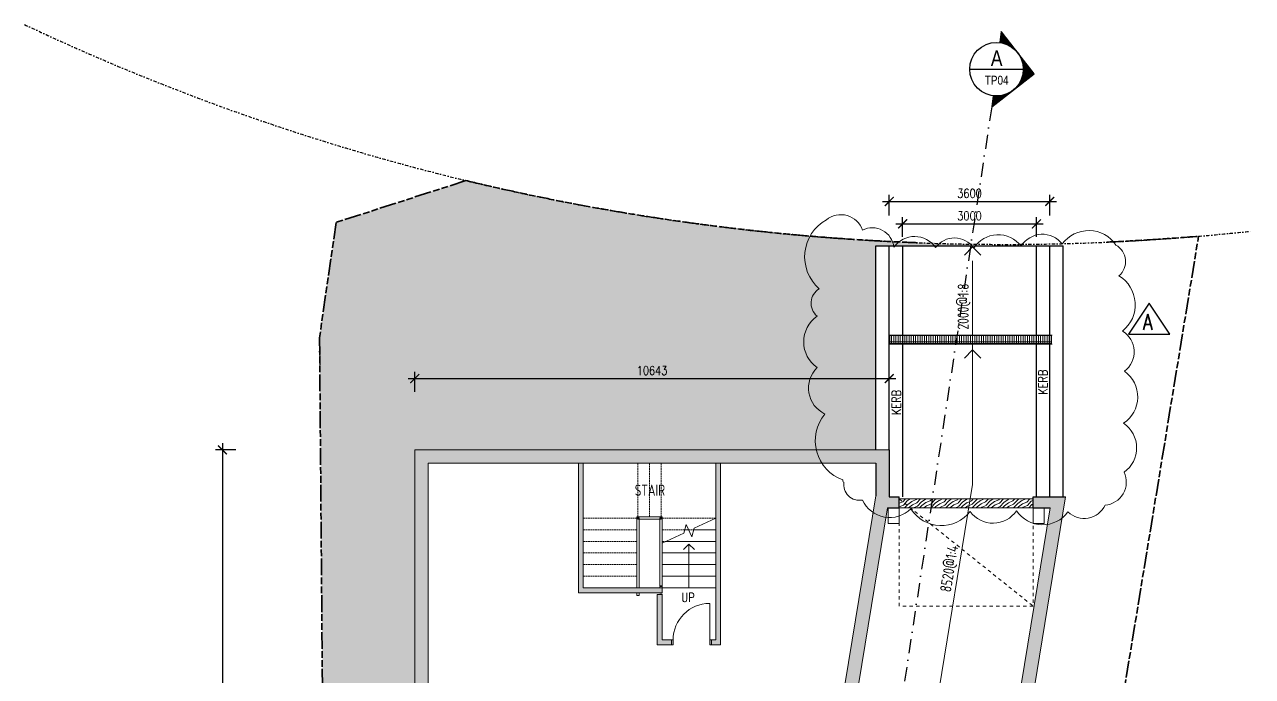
# Model space of a CAD drawing. Header units: millimetres. Extents: x -39027 to 364494, y -35256 to 94895.
# Drawn here: x 162797 to 190337, y 2114 to 16723 of the extents above; entities that cross this region are included whole.
import ezdxf
from ezdxf.enums import TextEntityAlignment as Align

# ---------------------------------------------------------------- set-up
doc = ezdxf.new("R2010")
doc.units = ezdxf.units.MM
doc.header["$LTSCALE"] = 25
doc.header["$PDMODE"] = 3
for name, pattern in [('BG_Dash 1_5mm', [2.1, 1.5, -0.6]), ('BG_Dash 3mm', [6, 3, -3]), ('BG_Dash Dot 3mm', [7, 3, -2, 0, -2]), ('BG_Double Dash', [33, 15, -2, 6, -2, 6, -2]), ('DASHDOT', [25.4, 12.7, -6.35, 0, -6.35])]:
    doc.linetypes.add(name, pattern=pattern)
for name, color, linetype, lineweight in [('A-ANNO-NOTE', 131, 'Continuous', 25), ('A-AREA-IDEN', 2, 'Continuous', 5), ('A-DETL', 90, 'Continuous', 9), ('A-DETL-GENF', 92, 'Continuous', 5), ('A-DOOR', 3, 'Continuous', 5), ('A-DOOR-FRAM', 3, 'Continuous', 5), ('A-FLOR', 1, 'Continuous', 5), ('A-GENM', 13, 'Continuous', 5), ('A-GLAZ-CWMG', 3, 'Continuous', 5), ('C-PROP-LINE', 91, 'BG_Dash Dot 3mm', 25), ('G-ANNO-TEXT', 231, 'Continuous', 5), ('P-SANR-FIXT', 6, 'Continuous', 5), ('REVISION CLOUD', 132, 'Continuous', 5), ('S-STRS', 7, 'Continuous', 9), ('S-STRS-ANNO', 31, 'Continuous', 5), ('S-STRS-MBND', 31, 'BG_Dash 1_5mm', 5)]:
    doc.layers.add(name, color=color, linetype=linetype, lineweight=lineweight)
for name, color, linetype in [('dla-txt-d-25', 3, 'Continuous'), ('dla-txt-n-35', 2, 'Continuous'), ('Hatch-35', 2, 'Continuous'), ('Land-18', 251, 'Continuous'), ('Symbol-5', 1, 'Continuous'), ('Wall-25', 130, 'Continuous'), ('Wall-35', 2, 'Continuous')]:
    doc.layers.add(name, color=color, linetype=linetype)
doc.styles.add('DLA-NOTES', font='romans.shx', dxfattribs={"width": 0.8})
doc.styles.add('DLA-TITLE', font='helv.shx', dxfattribs={"width": 0.7, "height": 500})
doc.styles.add('ISOCPEUR_1', font='isocpeur.ttf', dxfattribs={"width": 0.75, "height": 700})
doc.dimstyles.new('DLA100', dxfattribs={"dimscale": 100, "dimtxt": 2, "dimasz": 2, "dimexe": 1.5, "dimexo": 2, "dimgap": 0.8, "dimtad": 1, "dimdec": 0, "dimdsep": 46, "dimtxsty": 'DLA-NOTES', "dimblk1": 'ARCHTICK', "dimblk2": 'ARCHTICK', "dimsah": 1, "dimcen": 2, "dimdle": 1.5, "dimclrd": 256, "dimclre": 256, "dimclrt": 7, "dimaunit": 1, "dimadec": 0, "dimazin": 0, "dimtfac": 1, "dimtdec": 0, "dimtmove": 2, "dimatfit": 3, "dimldrblk": 'ARCHTICK', "dimfxl": 1, "dimtolj": 1, "dimtzin": 0, "dimarcsym": 0})

# ---------------------------------------------------------------- blocks, each defined once
blk = doc.blocks.new('DOOR_HINGED_INT_single - Flush 2040 x 820_White_-2624575-PROPOSED BASEMENT FLOOR PLAN')
at = {"layer": 'A-DOOR'}
h = blk.add_hatch(color=256, dxfattribs=at)
h.paths.add_polyline_path([(455, -55), (455, 55), (415, 55), (415, -55)], flags=0)
h.paths.add_polyline_path([(-445, -55), (-405, -55), (-405, 55), (-445, 55)], flags=0)
at = {"layer": 'A-DETL-GENF'}
blk.add_line((415, 55), (415, 875), dxfattribs=at)
blk.add_arc((415, 55), 820, 90, 180, dxfattribs=at)
at = {"layer": 'A-DOOR-FRAM'}
for p, q in [((-445, -55), (-445, 55)), ((-445, 55), (-405, 55)), ((-405, 55), (-405, -55)), ((415, -55), (415, 55)), ((415, 55), (455, 55)), ((455, 55), (455, -55)), ((-405, -55), (-445, -55)), ((455, -55), (415, -55))]:
    blk.add_line(p, q, dxfattribs=at)
blk = doc.blocks.new('Rectangular Mullion - 50d x 5w-2636974-PROPOSED BASEMENT FLOOR PLAN')
at = {"layer": 'A-GLAZ-CWMG'}
for p, q in [((6787, 5529), (6787, 5621)), ((6837, 5529), (6837, 5621))]:
    blk.add_line(p, q, dxfattribs=at)
blk = doc.blocks.new('Rectangular Mullion - 50d x 5w-2636975-PROPOSED BASEMENT FLOOR PLAN')
at = {"layer": 'A-GLAZ-CWMG'}
for p, q in [((6787, 5434), (6787, 5529)), ((6837, 5434), (6837, 5529))]:
    blk.add_line(p, q, dxfattribs=at)
blk = doc.blocks.new('Rectangular Mullion - 50d x 5w-2635375-PROPOSED BASEMENT FLOOR PLAN')
at = {"layer": 'A-GLAZ-CWMG', "lineweight": 13}
for p, q in [((-5, 25), (0, 25)), ((-5, -25), (-5, 25)), ((0, 25), (0, -25)), ((0, -25), (-5, -25))]:
    blk.add_line(p, q, dxfattribs=at)
blk = doc.blocks.new('Rectangular Mullion - 50d x 5w-2635376-PROPOSED BASEMENT FLOOR PLAN')
at = {"layer": 'A-GLAZ-CWMG', "lineweight": 13}
for p, q in [((0, 25), (-5, 25)), ((-5, 25), (-5, -25)), ((0, -25), (0, 25)), ((-5, -25), (0, -25))]:
    blk.add_line(p, q, dxfattribs=at)
blk = doc.blocks.new('Rectangular Mullion - 50d x 5w-2637010-PROPOSED BASEMENT FLOOR PLAN')
at = {"layer": 'A-GLAZ-CWMG'}
for p, q in [((6787, 4101), (6787, 4193)), ((6837, 4101), (6837, 4193)), ((6837, 4101), (6787, 4101))]:
    blk.add_line(p, q, dxfattribs=at)
blk = doc.blocks.new('Rectangular Mullion - 50d x 5w-2635931-PROPOSED BASEMENT FLOOR PLAN')
at = {"layer": 'A-GLAZ-CWMG'}
for p, q in [((6268, 3951), (6268, 3891)), ((6318, 3951), (6318, 3891))]:
    blk.add_line(p, q, dxfattribs=at)
blk = doc.blocks.new('Rectangular Mullion - 50d x 5w-2635932-PROPOSED BASEMENT FLOOR PLAN')
at = {"layer": 'A-GLAZ-CWMG'}
for p, q in [((6268, 4080), (6268, 4061)), ((6318, 4080), (6318, 4061))]:
    blk.add_line(p, q, dxfattribs=at)
blk = doc.blocks.new('Rectangular Mullion - 50d x 5w-V2-PROPOSED BASEMENT FLOOR PLAN')
at = {"layer": 'A-GLAZ-CWMG'}
for p, q in [((6268, 4176), (6268, 4080)), ((6318, 4176), (6318, 4080))]:
    blk.add_line(p, q, dxfattribs=at)
blk = doc.blocks.new('Rectangular Mullion - 50d x 5w-2635935-PROPOSED BASEMENT FLOOR PLAN')
at = {"layer": 'A-GLAZ-CWMG'}
for p, q in [((6380, 5651), (6298, 5651)), ((6380, 5601), (6298, 5601))]:
    blk.add_line(p, q, dxfattribs=at)
blk = doc.blocks.new('Rectangular Mullion - 50d x 5w-2635936-PROPOSED BASEMENT FLOOR PLAN')
at = {"layer": 'A-GLAZ-CWMG'}
for p, q in [((6466, 5651), (6380, 5651)), ((6466, 5601), (6380, 5601))]:
    blk.add_line(p, q, dxfattribs=at)
blk = doc.blocks.new('Rectangular Mullion - 50d x 5w-2635937-PROPOSED BASEMENT FLOOR PLAN')
at = {"layer": 'A-GLAZ-CWMG'}
for p, q in [((6807, 5651), (6725, 5651)), ((6807, 5601), (6725, 5601))]:
    blk.add_line(p, q, dxfattribs=at)
blk = doc.blocks.new('Rectangular Mullion - 50d x 5w-2635934-PROPOSED BASEMENT FLOOR PLAN')
at = {"layer": 'A-GLAZ-CWMG'}
for p, q in [((6268, 5621), (6268, 5528)), ((6318, 5621), (6318, 5528))]:
    blk.add_line(p, q, dxfattribs=at)
blk = doc.blocks.new('Rectangular Mullion - 50d x 5w-2637012-PROPOSED BASEMENT FLOOR PLAN')
at = {"layer": 'A-GLAZ-CWMG'}
for p, q in [((6787, 4093), (6837, 4093)), ((6787, 4061), (6787, 4093)), ((6837, 4061), (6837, 4093))]:
    blk.add_line(p, q, dxfattribs=at)
blk = doc.blocks.new('Family - ___-1009153-PROPOSED BASEMENT FLOOR PLAN')
at = {"layer": 'C-PROP-LINE'}
for p, q in [((-847, 9666), (-849, 9655)), ((-849, 9655), (-842, 9060)), ((-682, -10468), (-7463, -7251))]:
    blk.add_line(p, q, dxfattribs=at)
blk.add_arc((14653, 63546), 51820, 244.7356, 256.3633, dxfattribs=at)
blk = doc.blocks.new('Family - ___-2269169-PROPOSED BASEMENT FLOOR PLAN')
at = {"layer": 'C-PROP-LINE'}
for p, q in [((-847, 9666), (-849, 9655)), ((-849, 9655), (-842, 9060))]:
    blk.add_line(p, q, dxfattribs=at)
for start, end in [(256.5084, 257.4957), (257.8065, 258.4931), (258.845, 259.5181), (259.8464, 260.6829), (260.8354, 261.8215), (262.1062, 262.8158), (263.1646, 263.831), (264.171, 264.9324), (265.162, 266.1478), (266.3922, 267.1394), (272.7893, 273.5852), (273.8478, 274.8072), (267.4818, 272.6077)]:
    blk.add_arc((14525, 63577), 51820, start, end, dxfattribs=at)
blk = doc.blocks.new('Family - ___-2269492-PROPOSED BASEMENT FLOOR PLAN')
at = {"layer": 'C-PROP-LINE'}
blk.add_line((14042, -17487), (14869, -17880), dxfattribs=at)
blk.add_arc((14485, 63570), 51816, 274.8523, 276.1954, dxfattribs=at)
blk = doc.blocks.new('_ARCHTICK')
at = {"color": 0, "linetype": 'ByBlock', "const_width": 0.15}
blk.add_lwpolyline([(-0.5, -0.5), (0.5, 0.5)], dxfattribs=at)
blk = doc.blocks.new('*D670')
at = {"layer": 'Defpoints', "color": 0, "transparency": 16777216}
for p in [(167733, 7190), (167233, -9184), (167733, -9184)]:
    blk.add_point(p, dxfattribs=at)
at = {"layer": 'dla-txt-d-25', "lineweight": -2, "transparency": 16777216}
for p, q in [((167533, 7190), (167083, 7190)), ((167233, 7340), (167233, -9334)), ((167533, -9184), (167083, -9184))]:
    blk.add_line(p, q, dxfattribs=at)
at = {"layer": 'dla-txt-d-25', "lineweight": -2, "transparency": 16777216, "xscale": 200, "yscale": 200, "zscale": 200}
for p, rotation in [((167233, 7190), 90), ((167233, -9184), 270)]:
    blk.add_blockref('_ARCHTICK', p, dxfattribs=dict(at, rotation=rotation))
at = {"layer": 'dla-txt-d-25', "color": 7, "transparency": 16777216, "insert": (167053, -997), "char_height": 200, "attachment_point": 5, "rotation": 90, "style": 'DLA-NOTES'}
blk.add_mtext('\\A1;16374', dxfattribs=at)
blk = doc.blocks.new('*D672')
at = {"layer": 'Defpoints', "color": 0, "transparency": 16777216}
for p in [(182192, 8789), (171549, 8289), (182192, 7190)]:
    blk.add_point(p, dxfattribs=at)
at = {"layer": 'dla-txt-d-25', "lineweight": -2, "transparency": 16777216}
for p, q in [((171549, 8489), (171549, 8939)), ((182192, 7390), (182192, 8939)), ((171399, 8789), (182342, 8789))]:
    blk.add_line(p, q, dxfattribs=at)
at = {"layer": 'dla-txt-d-25', "lineweight": -2, "transparency": 16777216, "xscale": 200, "yscale": 200, "zscale": 200, "rotation": 180}
blk.add_blockref('_ARCHTICK', (171549, 8789), dxfattribs=at)
at = {"layer": 'dla-txt-d-25', "lineweight": -2, "transparency": 16777216, "xscale": 200, "yscale": 200, "zscale": 200}
blk.add_blockref('_ARCHTICK', (182192, 8789), dxfattribs=at)
at = {"layer": 'dla-txt-d-25', "color": 7, "transparency": 16777216, "insert": (176870, 8969), "char_height": 200, "attachment_point": 5, "style": 'DLA-NOTES'}
blk.add_mtext('\\A1;10643', dxfattribs=at)
blk = doc.blocks.new('DOOR_GARAGE_tilt_Glide up - 2400x3000-2449314-PROPOSED GROUND FLOOR PLAN')
at = {"layer": 'A-DOOR', "lineweight": 5}
h = blk.add_hatch(dxfattribs=at)
h.set_pattern_fill('FP_43', color=256, style=0, pattern_type=2)
h.set_pattern_definition([(46.183, (19131.43, -7325.47), (-12.3314, 75.19559), [127, -254]), (35.878, (19231.69, -7309.03), (-12.33074, 75.19553), [113.592, -227.185]), (23.349, (19323.73, -7242.46), (300.7823, 49.3235), [104.727, -523.634]), (23.349, (19311.4, -7167.26), (300.7823, 49.3235), [104.727, -523.634])])
h.paths.add_polyline_path([(1500, -75), (1500, 125), (-1500, 125), (-1500, -75), (1408, -75)], flags=0)
at = {"layer": 'A-DOOR', "linetype": 'BG_Dash 3mm'}
for p, q in [((-1500, 125), (1500, -2275)), ((-1500, -2275), (-1500, 125)), ((-1500, 125), (1500, 125)), ((1500, 125), (1500, -2275)), ((1500, -2275), (-1500, -2275))]:
    blk.add_line(p, q, dxfattribs=at)
at = {"layer": 'A-DOOR'}
for p, q in [((1500, 125), (-1500, 125)), ((-1500, 125), (-1500, -75)), ((1500, -75), (1500, 125)), ((-1500, -75), (1500, -75))]:
    blk.add_line(p, q, dxfattribs=at)
at = {"layer": 'A-DOOR-FRAM'}
for p, q in [((-1750, -425), (-1750, -75)), ((-1750, -75), (-1500, -75)), ((-1500, -75), (-1500, -425)), ((1500, -425), (1500, -75)), ((1500, -75), (1750, -75)), ((1750, -75), (1750, -425)), ((-1500, -425), (-1750, -425)), ((1750, -425), (1500, -425))]:
    blk.add_line(p, q, dxfattribs=at)
blk = doc.blocks.new('DC_DRAFT_Arrow - Variable Length-2402504-PROPOSED GROUND FLOOR PLAN')
at = {"layer": 'A-DETL-GENF'}
blk.add_line((0, 0), (2000, 0), dxfattribs=at)
blk = doc.blocks.new('*D1228')
at = {"layer": 'Defpoints', "color": 0, "transparency": 16777216}
for p in [(185792, 12759), (182192, 12246), (185792, 12246)]:
    blk.add_point(p, dxfattribs=at)
at = {"layer": 'dla-txt-d-25', "lineweight": -2, "transparency": 16777216}
for p, q in [((182042, 12759), (185942, 12759)), ((182192, 12446), (182192, 12909)), ((185792, 12446), (185792, 12909))]:
    blk.add_line(p, q, dxfattribs=at)
at = {"layer": 'dla-txt-d-25', "lineweight": -2, "transparency": 16777216, "xscale": 200, "yscale": 200, "zscale": 200, "rotation": 180}
blk.add_blockref('_ARCHTICK', (182192, 12759), dxfattribs=at)
at = {"layer": 'dla-txt-d-25', "lineweight": -2, "transparency": 16777216, "xscale": 200, "yscale": 200, "zscale": 200}
blk.add_blockref('_ARCHTICK', (185792, 12759), dxfattribs=at)
at = {"layer": 'dla-txt-d-25', "color": 7, "transparency": 16777216, "insert": (183992, 12939), "char_height": 200, "attachment_point": 5, "style": 'DLA-NOTES'}
blk.add_mtext('\\A1;3600', dxfattribs=at)
blk = doc.blocks.new('*D1229')
at = {"layer": 'Defpoints', "color": 0, "transparency": 16777216}
for p in [(185492, 12256), (182492, 11762), (185492, 11762)]:
    blk.add_point(p, dxfattribs=at)
at = {"layer": 'dla-txt-d-25', "lineweight": -2, "transparency": 16777216}
for p, q in [((182492, 11962), (182492, 12406)), ((185492, 11962), (185492, 12406)), ((182342, 12256), (185642, 12256))]:
    blk.add_line(p, q, dxfattribs=at)
at = {"layer": 'dla-txt-d-25', "lineweight": -2, "transparency": 16777216, "xscale": 200, "yscale": 200, "zscale": 200, "rotation": 180}
blk.add_blockref('_ARCHTICK', (182492, 12256), dxfattribs=at)
at = {"layer": 'dla-txt-d-25', "lineweight": -2, "transparency": 16777216, "xscale": 200, "yscale": 200, "zscale": 200}
blk.add_blockref('_ARCHTICK', (185492, 12256), dxfattribs=at)
at = {"layer": 'dla-txt-d-25', "color": 7, "transparency": 16777216, "insert": (183992, 12436), "char_height": 200, "attachment_point": 5, "style": 'DLA-NOTES'}
blk.add_mtext('\\A1;3000', dxfattribs=at)
blk = doc.blocks.new('*X1260')
at = {"color": 0}
for p, q in [((4.89, 9.2), (5.2, 9.2)), ((2.69, 7), (3.39, 7)), ((2.89, 7.2), (4.14, 7.2)), ((3.09, 7.4), (7, 7.4)), ((3.29, 7.6), (6.8, 7.6)), ((3.49, 7.8), (6.6, 7.8)), ((3.69, 8), (6.4, 8)), ((3.89, 8.2), (6.2, 8.2)), ((4.09, 8.4), (6, 8.4)), ((4.29, 8.6), (5.8, 8.6)), ((4.49, 8.8), (5.6, 8.8)), ((4.69, 9), (5.4, 9)), ((5.96, 7.2), (7.2, 7.2)), ((6.71, 7), (7.4, 7)), ((0.29, 4.6), (0.62, 4.6)), ((0.49, 4.8), (0.73, 4.8)), ((0.69, 5), (0.85, 5)), ((0.89, 5.2), (0.99, 5.2)), ((1.09, 5.4), (1.14, 5.4)), ((1.29, 5.6), (1.3, 5.6)), ((1.49, 5.8), (1.49, 5.8)), ((1.69, 6), (1.7, 6)), ((1.89, 6.2), (1.94, 6.2)), ((2.09, 6.4), (2.21, 6.4)), ((2.29, 6.6), (2.52, 6.6)), ((2.49, 6.8), (2.9, 6.8)), ((7.19, 6.8), (7.6, 6.8)), ((7.57, 6.6), (7.8, 6.6)), ((7.88, 6.4), (8, 6.4)), ((8.15, 6.2), (8.2, 6.2)), ((8.39, 6), (8.4, 6)), ((8.6, 5.8), (8.6, 5.8)), ((8.79, 5.6), (8.8, 5.6)), ((8.96, 5.4), (9, 5.4)), ((9.11, 5.2), (9.2, 5.2)), ((9.24, 5), (9.4, 5)), ((9.37, 4.8), (9.6, 4.8)), ((9.48, 4.6), (9.8, 4.6)), ((-1.91, 2.4), (0.05, 2.4)), ((-1.71, 2.6), (0.06, 2.6)), ((-1.51, 2.8), (0.07, 2.8)), ((-1.31, 3), (0.1, 3)), ((-1.11, 3.2), (0.13, 3.2)), ((-0.91, 3.4), (0.17, 3.4)), ((-0.71, 3.6), (0.22, 3.6)), ((-0.51, 3.8), (0.28, 3.8)), ((-0.31, 4), (0.35, 4)), ((-0.11, 4.2), (0.43, 4.2)), ((0.09, 4.4), (0.52, 4.4)), ((9.58, 4.4), (10, 4.4)), ((9.66, 4.2), (10.2, 4.2)), ((9.74, 4), (10.4, 4)), ((9.81, 3.8), (10.6, 3.8)), ((9.87, 3.6), (10.8, 3.6)), ((9.92, 3.4), (11, 3.4)), ((9.96, 3.2), (11.2, 3.2)), ((9.99, 3), (11.4, 3)), ((10.02, 2.8), (11.6, 2.8)), ((10.04, 2.6), (11.8, 2.6)), ((10.04, 2.4), (12, 2.4))]:
    blk.add_line(p, q, dxfattribs=at)
blk = doc.blocks.new('Sectionarrow')
blk.add_lwpolyline([(6, 0), (8.49, 0), (0, 8.49), (-8.49, 0), (-6, 0)])
at = {"xscale": 1.2, "yscale": 1.2, "zscale": 1.2}
blk.add_blockref('*X1260', (-6.06, -2.74), dxfattribs=at)
blk = doc.blocks.new('sectref')
at = {"linetype": 'Continuous'}
blk.add_line((-6, 0), (6, 0), dxfattribs=at)
blk.add_circle((0, 0), 6, dxfattribs=at)
at = {"style": 'DLA-TITLE', "width": 0.8, "flags": 8}
blk.add_attdef('SECTION', text='', height=3.5, dxfattribs=at).set_placement((0.04, 0.73), align=Align.CENTER)
at = {"color": 4, "style": 'DLA-TITLE', "width": 0.8, "flags": 8}
blk.add_attdef('DRG.NO.', text='', height=2, dxfattribs=at).set_placement((0.04, -3.46), align=Align.CENTER)
blk = doc.blocks.new('Revision-Num')
at = {"layer": 'Symbol-5'}
blk.add_lwpolyline([(461, -698), (0, 0), (-461, -698)], close=True, dxfattribs=at)
at = {"layer": 'dla-txt-n-35', "style": 'DLA-NOTES', "width": 0.8}
blk.add_text('A', height=350, dxfattribs=at).set_placement((-136, -596))

msp = doc.modelspace()

# ---------------------------------------------------------------- hatches: boundary and pattern name
at = {"layer": 'Hatch-35'}
h = msp.add_hatch(color=256, dxfattribs=at)
h.dxf.hatch_style = 1
h.paths.add_polyline_path([(182192.2, 7190.3), (171548.8, 7190.3), (171548.8, -9183.7), (176242, -11410.1), (183266.3, -11410.1), (186144.3, 6140.3), (185417.2, 6140.3), (185417.2, 5890.3), (185799.3, 5890.3), (183011.5, -11110.1), (176309.6, -11110.1), (171848.8, -8993.9), (171848.8, 6890.3), (181892.2, 6890.3), (181892.2, 6164.7), (181069.7, 1149.3, -0.1483911), (180121.2, -778.9), (180340.3, -983.7, 0.1483911), (181365.8, 1100.8), (182151.2, 5890.3), (182417.2, 5890.3), (182417.2, 6140.3), (182192.2, 6140.3)])
at = {"layer": 'Land-18'}
h = msp.add_hatch(dxfattribs=at)
h.set_pattern_fill('EARTH', color=256, scale=50)
h.paths.add_polyline_path([(171548.8, 7190.3), (181892.2, 7190.3), (181892.2, 11761.5), (183978.8, 11761.5), (183985.6, 11803.1, -0.007127), (182509.1, 11847, -0.0479173), (172696.1, 13226.9), (169783.7, 12287.9), (169413.3, 9705.8), (169562.3, -8429.5), (170360.3, -8808.1), (178208.8, -12531.3), (178208.8, -11410.1), (176242, -11410.1), (171548.8, -9183.7)])
h.paths.add_polyline_path([(169898.8, -4634.3), (171198.8, -4634.3), (171198.8, -3434.3), (169898.8, -3434.3)], flags=24)
h.paths.add_polyline_path([(176108, 8503.6), (177633, 8503.6), (177633, 9703.6), (176108, 9703.6)], flags=24)
at = {"layer": 'Wall-35'}
for points in [[(175328.8, 3990.3), (175328.8, 6890.3), (175218.8, 6890.3), (175218.8, 3990.3)], [(178408.8, 2930.3), (178408.8, 6890.3), (178298.8, 6890.3), (178298.8, 2930.3)], [(175328.8, 3990.3), (177098.8, 3990.3), (177098.8, 4100.3), (175328.8, 4100.3)], [(176988.8, 2930.3), (177098.8, 2930.3), (177098.8, 3950.3), (176988.8, 3950.3)]]:
    msp.add_hatch(color=256, dxfattribs=at).paths.add_polyline_path(points, flags=0)
h = msp.add_hatch(color=256, dxfattribs=at)
h.paths.add_polyline_path([(178408.8, 2820.3), (178408.8, 2930.3), (178203.8, 2930.3), (178203.8, 2820.3)], flags=0)
h.paths.add_polyline_path([(176988.8, 2820.3), (177303.8, 2820.3), (177303.8, 2930.3), (176988.8, 2930.3)], flags=0)

# ---------------------------------------------------------------- linework, layer by layer
at = {"layer": 'A-ANNO-NOTE'}
for p, q in [((184061.8, 11739), (183877.5, 11554.8)), ((184061.8, 11739), (184246, 11554.8)), ((184061.8, 9430.8), (183877.5, 9246.6)), ((184061.8, 9430.8), (184246, 9246.6))]:
    msp.add_line(p, q, dxfattribs=at)
at = {"layer": 'A-DETL', "linetype": 'BG_Double Dash', "lineweight": 35}
for p, q in [((172696.1, 13226.9), (169783.7, 12287.9)), ((169783.7, 12287.9), (169413.3, 9705.8)), ((184302.9, -17447.8), (189128.5, 11979.2)), ((169413.3, 9705.8), (169579, -10462.9))]:
    msp.add_line(p, q, dxfattribs=at)
for start, end in [(256.5084, 267.828), (272.53765, 274.80717)]:
    msp.add_arc((184785.8, 63616.9), 51820, start, end, dxfattribs=at)
at = {"layer": 'A-DETL-GENF'}
for p, q in [((184061.8, 6418), (184061.8, 9430.8)), ((183178.2, 1030.1), (184061.8, 6418))]:
    msp.add_line(p, q, dxfattribs=at)
at = {"layer": 'A-FLOR'}
for p, q in [((185844.3, 9563.3), (182192.2, 9563.3)), ((185844.3, 9563.1), (182192.2, 9563.1))]:
    msp.add_line(p, q, dxfattribs=at)
at = {"layer": 'A-GENM'}
for p, q in [((182242.2, 9576.1), (182242.2, 9751.6)), ((182291.3, 9576.1), (182291.3, 9751.6)), ((182340.5, 9576.1), (182340.5, 9751.6)), ((182389.6, 9576.1), (182389.6, 9751.6)), ((182438.8, 9576.1), (182438.8, 9751.6)), ((182487.9, 9576.1), (182487.9, 9751.6)), ((182537.1, 9576.1), (182537.1, 9751.6)), ((182586.3, 9576.1), (182586.3, 9751.6)), ((182635.4, 9576.1), (182635.4, 9751.6)), ((182684.6, 9576.1), (182684.6, 9751.6)), ((182733.7, 9576.1), (182733.7, 9751.6)), ((182782.9, 9576.1), (182782.9, 9751.6)), ((182832, 9576.1), (182832, 9751.6)), ((182881.2, 9576.1), (182881.2, 9751.6)), ((182930.3, 9576.1), (182930.3, 9751.6)), ((182979.5, 9576.1), (182979.5, 9751.6)), ((183028.6, 9576.1), (183028.6, 9751.6)), ((183077.8, 9576.1), (183077.8, 9751.6)), ((183127, 9576.1), (183127, 9751.6)), ((183176.1, 9576.1), (183176.1, 9751.6)), ((183225.3, 9576.1), (183225.3, 9751.6)), ((183274.4, 9576.1), (183274.4, 9751.6)), ((183323.6, 9576.1), (183323.6, 9751.6)), ((183372.7, 9576.1), (183372.7, 9751.6)), ((183421.9, 9576.1), (183421.9, 9751.6)), ((183471, 9576.1), (183471, 9751.6)), ((183520.2, 9576.1), (183520.2, 9751.6)), ((183569.4, 9576.1), (183569.4, 9751.6)), ((183618.5, 9576.1), (183618.5, 9751.6)), ((183667.7, 9576.1), (183667.7, 9751.6)), ((183716.8, 9576.1), (183716.8, 9751.6)), ((183766, 9576.1), (183766, 9751.6)), ((183815.1, 9576.1), (183815.1, 9751.6)), ((183864.3, 9576.1), (183864.3, 9751.6)), ((183913.4, 9576.1), (183913.4, 9751.6)), ((183962.6, 9576.1), (183962.6, 9751.6)), ((184011.7, 9576.1), (184011.7, 9751.6)), ((184060.9, 9576.1), (184060.9, 9751.6)), ((184110.1, 9576.1), (184110.1, 9751.6)), ((184159.2, 9576.1), (184159.2, 9751.6)), ((184208.4, 9576.1), (184208.4, 9751.6)), ((184257.5, 9576.1), (184257.5, 9751.6)), ((184306.7, 9576.1), (184306.7, 9751.6)), ((184355.8, 9576.1), (184355.8, 9751.6)), ((184405, 9576.1), (184405, 9751.6)), ((184454.1, 9576.1), (184454.1, 9751.6)), ((184503.3, 9576.1), (184503.3, 9751.6)), ((184552.5, 9576.1), (184552.5, 9751.6)), ((184601.6, 9576.1), (184601.6, 9751.6)), ((184650.8, 9576.1), (184650.8, 9751.6)), ((184699.9, 9576.1), (184699.9, 9751.6)), ((184749.1, 9576.1), (184749.1, 9751.6)), ((184798.2, 9576.1), (184798.2, 9751.6)), ((184847.4, 9576.1), (184847.4, 9751.6)), ((184896.5, 9576.1), (184896.5, 9751.6)), ((184945.7, 9576.1), (184945.7, 9751.6)), ((184994.8, 9576.1), (184994.8, 9751.6)), ((185044, 9576.1), (185044, 9751.6)), ((185093.2, 9576.1), (185093.2, 9751.6)), ((185142.3, 9576.1), (185142.3, 9751.6)), ((185191.5, 9576.1), (185191.5, 9751.6)), ((185240.6, 9576.1), (185240.6, 9751.6)), ((185289.8, 9576.1), (185289.8, 9751.6)), ((185338.9, 9576.1), (185338.9, 9751.6)), ((185388.1, 9576.1), (185388.1, 9751.6)), ((185437.2, 9576.1), (185437.2, 9751.6)), ((185486.4, 9576.1), (185486.4, 9751.6)), ((185535.6, 9576.1), (185535.6, 9751.6)), ((185584.7, 9576.1), (185584.7, 9751.6)), ((185633.9, 9576.1), (185633.9, 9751.6)), ((185683, 9576.1), (185683, 9751.6)), ((185732.2, 9576.1), (185732.2, 9751.7)), ((185781.3, 9576.1), (185781.3, 9751.7))]:
    msp.add_line(p, q, dxfattribs=at)
at = {"layer": 'P-SANR-FIXT'}
for p, q in [((185844.3, 9761.5), (182192.2, 9761.5)), ((182202.2, 9573), (182202.2, 9751.6)), ((182202.2, 9751.6), (185829.7, 9751.6)), ((185829.7, 9751.6), (185829.7, 9573)), ((182192.2, 9563.1), (185844.3, 9563.1)), ((182202.2, 9610.2), (185829.7, 9610.2)), ((185829.7, 9573), (182202.2, 9573))]:
    msp.add_line(p, q, dxfattribs=at)
at = {"layer": 'REVISION CLOUD'}
msp.add_lwpolyline([(180781.7, 12347.8, 0.5205671), (180619.9, 10800.6, 0.5205671), (180619.9, 10800.6, 0.5205671), (180573.7, 10188.6, 0.5205671), (180573.7, 9034, 0.5205671), (180747, 7994.8, 0.5205671), (181151.4, 6516.9, 0.5205671), (181151.4, 6516.9, 0.5205671), (181174.5, 6470.7, 0.5205671), (181590.4, 6066.6, 0.5205671), (182676.5, 5870.3, 0.5205671), (184005.2, 5812.6, 0.5205671), (185045, 5824.1, 0.5205671), (186200.4, 5801, 0.5205671), (187032.3, 5951.1, 0.5205671), (187459.8, 6690.1, 0.5205671), (187448.2, 7787, 0.5205671), (187471.3, 8953.2, 0.5205671), (187425.1, 9853.8, 0.5205671), (187344.2, 11089.2, 0.5205671), (187274.9, 11782, 0.5205671), (186073.3, 11805.1, 0.5205671), (185149, 11758.9, 0.5205671), (184086, 11712.7, 0.5205671), (183231.1, 11724.3, 0.5205671), (182295.2, 11735.8, 0.5205671), (181590.4, 12116.8, 0.5205671)], format="xyb", close=True, dxfattribs=at)
at = {"layer": 'S-STRS', "linetype": 'BG_Dash 1_5mm'}
for p, q in [((177603.1, 5400.3), (177689.5, 5400.3)), ((177804, 5400.3), (178298.8, 5400.3)), ((177183.6, 5140.3), (178298.8, 5140.3)), ((177098.8, 4880.3), (178298.8, 4880.3)), ((177098.8, 4620.3), (178298.8, 4620.3)), ((177098.8, 4360.3), (178298.8, 4360.3)), ((177098.8, 4100.3), (178298.8, 4100.3))]:
    msp.add_line(p, q, dxfattribs=at)
at = {"layer": 'S-STRS'}
for p, q in [((177603.1, 5400.3), (177689.5, 5400.3)), ((177804, 5400.3), (178298.8, 5400.3)), ((177098.8, 4880.3), (177098.8, 5100.7)), ((177183.6, 5140.3), (178298.8, 5140.3)), ((177098.8, 4620.3), (177098.8, 4880.3)), ((177098.8, 4880.3), (178298.8, 4880.3)), ((177098.8, 4360.3), (177098.8, 4620.3)), ((177098.8, 4620.3), (178298.8, 4620.3)), ((177098.8, 4100.3), (177098.8, 4360.3)), ((177098.8, 4360.3), (178298.8, 4360.3)), ((177098.8, 4100.3), (178298.8, 4100.3))]:
    msp.add_line(p, q, dxfattribs=at)
at = {"layer": 'S-STRS-ANNO'}
for p, q in [((177698.8, 5080.5), (177573.8, 4955.5)), ((177698.8, 4880.3), (177698.8, 5080.5)), ((177698.8, 5080.5), (177823.8, 4955.5)), ((177698.8, 4620.3), (177698.8, 4880.3)), ((177698.8, 4360.3), (177698.8, 4620.3)), ((177698.8, 4100.3), (177698.8, 4360.3))]:
    msp.add_line(p, q, dxfattribs=at)
at = {"layer": 'S-STRS-MBND'}
for p, q in [((175328.8, 6890.3), (175328.8, 5660.3)), ((176553.8, 5690.3), (176553.8, 6890.3)), ((176553.8, 5690.3), (176553.8, 6890.3)), ((176813.8, 5690.3), (176813.8, 6890.3)), ((176813.8, 5690.3), (176813.8, 6890.3)), ((177073.8, 5690.3), (177073.8, 6890.3)), ((177073.8, 5690.3), (177073.8, 6890.3)), ((178298.8, 5660.3), (178298.8, 6890.3)), ((176528.8, 5660.3), (175328.8, 5660.3)), ((175328.8, 5660.3), (175328.8, 4100.3)), ((176528.8, 5660.3), (175328.8, 5660.3)), ((176528.8, 5690.3), (176553.8, 5690.3)), ((176528.8, 5660.3), (176528.8, 5690.3)), ((176528.8, 5660.3), (176528.8, 4100.3)), ((177073.8, 5690.3), (176553.8, 5690.3)), ((177073.8, 5690.3), (177098.8, 5690.3)), ((177098.8, 5690.3), (177098.8, 5660.3)), ((177098.8, 5660.3), (178298.8, 5660.3)), ((177098.8, 5100.7), (177098.8, 5660.3)), ((177098.8, 5660.3), (178298.8, 5660.3)), ((176528.8, 5400.3), (175328.8, 5400.3)), ((176528.8, 5400.3), (175328.8, 5400.3)), ((177098.8, 5400.3), (177603.1, 5400.3)), ((177098.8, 5400.3), (177603.1, 5400.3)), ((177689.5, 5400.3), (177804, 5400.3)), ((177689.5, 5400.3), (177804, 5400.3)), ((176528.8, 5140.3), (175328.8, 5140.3)), ((176528.8, 5140.3), (175328.8, 5140.3)), ((177098.8, 5140.3), (177183.6, 5140.3)), ((177098.8, 5140.3), (177183.6, 5140.3)), ((176528.8, 4880.3), (175328.8, 4880.3)), ((176528.8, 4880.3), (175328.8, 4880.3)), ((176528.8, 4620.3), (175328.8, 4620.3)), ((176528.8, 4620.3), (175328.8, 4620.3)), ((176528.8, 4360.3), (175328.8, 4360.3)), ((176528.8, 4360.3), (175328.8, 4360.3)), ((176528.8, 4100.3), (175328.8, 4100.3))]:
    msp.add_line(p, q, dxfattribs=at)
at = {"layer": 'S-STRS-MBND', "linetype": 'Continuous'}
for p, q in [((177632.7, 5522.1), (177585.5, 5327.7)), ((177764.8, 5238.9), (177632.7, 5522.1)), ((178298.8, 5660.3), (177812, 5433.3)), ((177585.5, 5327.7), (177098.8, 5100.7)), ((177812, 5433.3), (177764.8, 5238.9))]:
    msp.add_line(p, q, dxfattribs=at)
at = {"layer": 'Symbol-5', "linetype": 'DASHDOT'}
msp.add_line((184490.3, 14880.6), (180460.5, -11660.3), dxfattribs=at)
at = {"layer": 'Wall-25'}
for p, q in [((181892.2, 7190.3), (181892.2, 11761.5)), ((181892.2, 11761.5), (186092.2, 11761.5)), ((182192.2, 7190.3), (182192.2, 11761.5)), ((182492.2, 6140.3), (182492.2, 11761.5)), ((185492.2, 6140.3), (185492.2, 11761.5)), ((185792.2, 6140.3), (185792.2, 11761.5)), ((186092.2, 6140.3), (186092.2, 11761.5))]:
    msp.add_line(p, q, dxfattribs=at)
at = {"layer": 'Wall-35', "lineweight": 15}
for p, q in [((171548.8, -9183.7), (171548.8, 7190.3)), ((171548.8, 7190.3), (182192.2, 7190.3)), ((171848.8, -8993.9), (171848.8, 6890.3)), ((171848.8, 6890.3), (181892.2, 6890.3)), ((175218.8, 6890.3), (175218.8, 3990.3)), ((175328.8, 4100.3), (175328.8, 6890.3)), ((178298.8, 6890.3), (178298.8, 2930.3)), ((178408.8, 2820.3), (178408.8, 6890.3)), ((181069.7, 1149.3), (181892.2, 6164.7)), ((182192.2, 6140.3), (182417.2, 6140.3)), ((186144.3, 6140.3), (183266.3, -11410.1)), ((181365.8, 1100.8), (182151.2, 5890.3)), ((182192.2, 5890.3), (182417.2, 5890.3)), ((185799.3, 5890.3), (183011.5, -11110.1)), ((185417.2, 5890.3), (185417.2, 5940.3)), ((175218.8, 3990.3), (177098.8, 3990.3)), ((177098.8, 4100.3), (175328.8, 4100.3)), ((176988.8, 3950.3), (176988.8, 2820.3)), ((177098.8, 3950.3), (176988.8, 3950.3)), ((177098.8, 3990.3), (177098.8, 4100.3)), ((177098.8, 2930.3), (177098.8, 3950.3)), ((176988.8, 2820.3), (177303.8, 2820.3)), ((177303.8, 2930.3), (177098.8, 2930.3)), ((177303.8, 2820.3), (177303.8, 2930.3)), ((178298.8, 2930.3), (178203.8, 2930.3)), ((178203.8, 2930.3), (178203.8, 2820.3)), ((178203.8, 2820.3), (178408.8, 2820.3))]:
    msp.add_line(p, q, dxfattribs=at)
at = {"layer": 'Wall-35'}
for p, q in [((182192.2, 7190.3), (182192.2, 6140.3)), ((181892.2, 6890.3), (181892.2, 6164.7)), ((182192.2, 6140.3), (182417.2, 6140.3)), ((182417.2, 5890.3), (182417.2, 6140.3)), ((185417.2, 5890.3), (185417.2, 6140.3)), ((185417.2, 6140.3), (186144.3, 6140.3)), ((182151.2, 5890.3), (182417.2, 5890.3)), ((185417.2, 5890.3), (185799.3, 5890.3))]:
    msp.add_line(p, q, dxfattribs=at)

# ---------------------------------------------------------------- block references
at = {"layer": 'A-DETL-GENF', "rotation": 89.99999999999935}
msp.add_blockref('DC_DRAFT_Arrow - Variable Length-2402504-PROPOSED GROUND FLOOR PLAN', (184061.8, 9430.8), dxfattribs=at)
at = {"layer": 'A-DOOR'}
for name, p in [('DOOR_GARAGE_tilt_Glide up - 2400x3000-2449314-PROPOSED GROUND FLOOR PLAN', (183917.2, 5965.3)), ('DOOR_HINGED_INT_single - Flush 2040 x 820_White_-2624575-PROPOSED BASEMENT FLOOR PLAN', (177748.6, 2875.3))]:
    msp.add_blockref(name, p, dxfattribs=at)
at = {"layer": 'A-GLAZ-CWMG', "extrusion": (0, 0, -1)}
for p, rotation in [((-176553.8, 5665.3), 90.00000000000006), ((-177072.6, 5665.3), 180), ((-177072.6, 3950.3), 270.0000000000001)]:
    msp.add_blockref('Rectangular Mullion - 50d x 5w-2635375-PROPOSED BASEMENT FLOOR PLAN', p, dxfattribs=dict(at, rotation=rotation))
at = {"layer": 'A-GLAZ-CWMG'}
for name, p in [('Rectangular Mullion - 50d x 5w-2635934-PROPOSED BASEMENT FLOOR PLAN', (170260.6, 39.7)), ('Rectangular Mullion - 50d x 5w-V2-PROPOSED BASEMENT FLOOR PLAN', (170260.6, 1391.5)), ('Rectangular Mullion - 50d x 5w-2635935-PROPOSED BASEMENT FLOOR PLAN', (170260.6, 39.7)), ('Rectangular Mullion - 50d x 5w-2635936-PROPOSED BASEMENT FLOOR PLAN', (170260.6, 39.7)), ('Rectangular Mullion - 50d x 5w-2635936-PROPOSED BASEMENT FLOOR PLAN', (170346.8, 39.7)), ('Rectangular Mullion - 50d x 5w-2635936-PROPOSED BASEMENT FLOOR PLAN', (170432.9, 39.7)), ('Rectangular Mullion - 50d x 5w-2635936-PROPOSED BASEMENT FLOOR PLAN', (170519, 39.7)), ('Rectangular Mullion - 50d x 5w-2635937-PROPOSED BASEMENT FLOOR PLAN', (170260.6, 39.7)), ('Rectangular Mullion - 50d x 5w-2636974-PROPOSED BASEMENT FLOOR PLAN', (170260.6, 39.7)), ('Rectangular Mullion - 50d x 5w-2636975-PROPOSED BASEMENT FLOOR PLAN', (170260.6, 39.7)), ('Rectangular Mullion - 50d x 5w-V2-PROPOSED BASEMENT FLOOR PLAN', (170260.6, 1294.9)), ('Rectangular Mullion - 50d x 5w-V2-PROPOSED BASEMENT FLOOR PLAN', (170260.6, 1198.4)), ('Rectangular Mullion - 50d x 5w-V2-PROPOSED BASEMENT FLOOR PLAN', (170260.6, 1101.8)), ('Rectangular Mullion - 50d x 5w-2636975-PROPOSED BASEMENT FLOOR PLAN', (170260.6, -55.7)), ('Rectangular Mullion - 50d x 5w-2636975-PROPOSED BASEMENT FLOOR PLAN', (170260.6, -151.2)), ('Rectangular Mullion - 50d x 5w-2636975-PROPOSED BASEMENT FLOOR PLAN', (170260.6, -246.6)), ('Rectangular Mullion - 50d x 5w-V2-PROPOSED BASEMENT FLOOR PLAN', (170260.6, 1005.3)), ('Rectangular Mullion - 50d x 5w-V2-PROPOSED BASEMENT FLOOR PLAN', (170260.6, 908.7)), ('Rectangular Mullion - 50d x 5w-V2-PROPOSED BASEMENT FLOOR PLAN', (170260.6, 812.2)), ('Rectangular Mullion - 50d x 5w-2636975-PROPOSED BASEMENT FLOOR PLAN', (170260.6, -342.1)), ('Rectangular Mullion - 50d x 5w-2636975-PROPOSED BASEMENT FLOOR PLAN', (170260.6, -437.5)), ('Rectangular Mullion - 50d x 5w-2636975-PROPOSED BASEMENT FLOOR PLAN', (170260.6, -533)), ('Rectangular Mullion - 50d x 5w-V2-PROPOSED BASEMENT FLOOR PLAN', (170260.6, 715.6)), ('Rectangular Mullion - 50d x 5w-V2-PROPOSED BASEMENT FLOOR PLAN', (170260.6, 619)), ('Rectangular Mullion - 50d x 5w-V2-PROPOSED BASEMENT FLOOR PLAN', (170260.6, 522.5)), ('Rectangular Mullion - 50d x 5w-2636975-PROPOSED BASEMENT FLOOR PLAN', (170260.6, -628.4)), ('Rectangular Mullion - 50d x 5w-2636975-PROPOSED BASEMENT FLOOR PLAN', (170260.6, -723.8)), ('Rectangular Mullion - 50d x 5w-2636975-PROPOSED BASEMENT FLOOR PLAN', (170260.6, -819.3)), ('Rectangular Mullion - 50d x 5w-V2-PROPOSED BASEMENT FLOOR PLAN', (170260.6, 425.9)), ('Rectangular Mullion - 50d x 5w-V2-PROPOSED BASEMENT FLOOR PLAN', (170260.6, 329.4)), ('Rectangular Mullion - 50d x 5w-V2-PROPOSED BASEMENT FLOOR PLAN', (170260.6, 232.8)), ('Rectangular Mullion - 50d x 5w-2636975-PROPOSED BASEMENT FLOOR PLAN', (170260.6, -914.7)), ('Rectangular Mullion - 50d x 5w-2636975-PROPOSED BASEMENT FLOOR PLAN', (170260.6, -1010.2)), ('Rectangular Mullion - 50d x 5w-2636975-PROPOSED BASEMENT FLOOR PLAN', (170260.6, -1105.6)), ('Rectangular Mullion - 50d x 5w-V2-PROPOSED BASEMENT FLOOR PLAN', (170260.6, 136.3)), ('Rectangular Mullion - 50d x 5w-V2-PROPOSED BASEMENT FLOOR PLAN', (170260.6, 39.7)), ('Rectangular Mullion - 50d x 5w-2636975-PROPOSED BASEMENT FLOOR PLAN', (170260.6, -1201.1)), ('Rectangular Mullion - 50d x 5w-2637010-PROPOSED BASEMENT FLOOR PLAN', (170260.6, 39.7)), ('Rectangular Mullion - 50d x 5w-2637012-PROPOSED BASEMENT FLOOR PLAN', (170260.6, 39.7)), ('Rectangular Mullion - 50d x 5w-2635932-PROPOSED BASEMENT FLOOR PLAN', (170260.6, 39.7)), ('Rectangular Mullion - 50d x 5w-2635931-PROPOSED BASEMENT FLOOR PLAN', (170260.6, 39.7))]:
    msp.add_blockref(name, p, dxfattribs=at)
for p, rotation in [((176553.8, 5665.3), 180), ((177072.6, 5665.3), 89.99999999999993), ((176553.8, 3925.3), 269.9999999999999)]:
    msp.add_blockref('Rectangular Mullion - 50d x 5w-2635376-PROPOSED BASEMENT FLOOR PLAN', p, dxfattribs=dict(at, rotation=rotation))
at = {"layer": 'C-PROP-LINE'}
for name in ['Family - ___-1009153-PROPOSED BASEMENT FLOOR PLAN', 'Family - ___-2269169-PROPOSED BASEMENT FLOOR PLAN', 'Family - ___-2269492-PROPOSED BASEMENT FLOOR PLAN']:
    msp.add_blockref(name, (170260.6, 39.7), dxfattribs=at)
at = {"layer": 'REVISION CLOUD'}
msp.add_blockref('Revision-Num', (188021, 10479.4), dxfattribs=at)
at = {"layer": 'Symbol-5', "xscale": 100, "yscale": 100, "rotation": 262.8048797276768}
msp.add_blockref('Sectionarrow', (184596.6, 15722.5), dxfattribs=at)
at = {"layer": 'Symbol-5', "xscale": 100, "yscale": 100}
msp.add_blockref('sectref', (184596.6, 15722.5), dxfattribs=at).add_auto_attribs({'SECTION': 'A', 'DRG.NO.': 'TP04'})

# ---------------------------------------------------------------- texts
at = {"layer": 'A-AREA-IDEN', "insert": (176823.7, 6412.7), "char_height": 250, "width": 807, "attachment_point": 2, "line_spacing_factor": 1.153846, "style": 'ISOCPEUR_1'}
msp.add_mtext('STAIR', dxfattribs=at)
at = {"layer": 'dla-txt-d-25', "char_height": 200, "width": 3745.115, "attachment_point": 1, "rotation": 90, "line_spacing_factor": 1.153846, "style": 'DLA-NOTES'}
for insert in [(185537.8, 8424.9), (182252.2, 7970)]:
    msp.add_mtext('KERB', dxfattribs=dict(at, insert=insert))
at = {"layer": 'dla-txt-d-25', "insert": (177530.5, 3984.5), "char_height": 200, "attachment_point": 1, "style": 'DLA-NOTES'}
msp.add_mtext_dynamic_manual_height_columns('UP', width=529.629, gutter_width=1000, heights=[0], dxfattribs=at)
at = {"layer": 'G-ANNO-TEXT', "color": 7, "lineweight": 13, "char_height": 250, "attachment_point": 1, "line_spacing_factor": 1.153846, "style": 'ISOCPEUR_1'}
for s, insert, width, rotation in [('2000@1:8', (183722.2, 9887.7), 1203, 89.74196), ('8520@1:4', (183325.5, 4030.2), 1227, 80.68725)]:
    msp.add_mtext(s, dxfattribs=dict(at, insert=insert, width=width, rotation=rotation))

# ---------------------------------------------------------------- dimensions: what is measured, and where the dimension line sits
at = {"layer": 'dla-txt-d-25'}
dim = msp.add_aligned_dim(p1=(182192.2, 12245.6), p2=(185792.2, 12245.6), distance=513, dimstyle='DLA100', dxfattribs=at)
dim.commit()
dim.dimension.update_dxf_attribs({"geometry": '*D1228', "text_midpoint": (183992.2, 12938.6)})
for base, p1, p2, picture, middle in [((185492.2, 12255.7), (182492.2, 11761.5), (185492.2, 11761.5), '*D1229', (183992.2, 12435.7)), ((182192.2, 8788.6), (171548.8, 8288.6), (182192.2, 7190.3), '*D672', (176870.5, 8968.6))]:
    dim = msp.add_linear_dim(base=base, p1=p1, p2=p2, dimstyle='DLA100', dxfattribs=at)
    dim.commit()
    dim.dimension.update_dxf_attribs({"geometry": picture, "text_midpoint": middle})
dim = msp.add_linear_dim(base=(167233.2, -9183.7), p1=(167733.2, 7190.3), p2=(167733.2, -9183.7), angle=90, dimstyle='DLA100', dxfattribs=at)
dim.commit()
dim.dimension.update_dxf_attribs({"geometry": '*D670', "text_midpoint": (167053.2, -996.7)})

doc.saveas('drawing.dxf')
